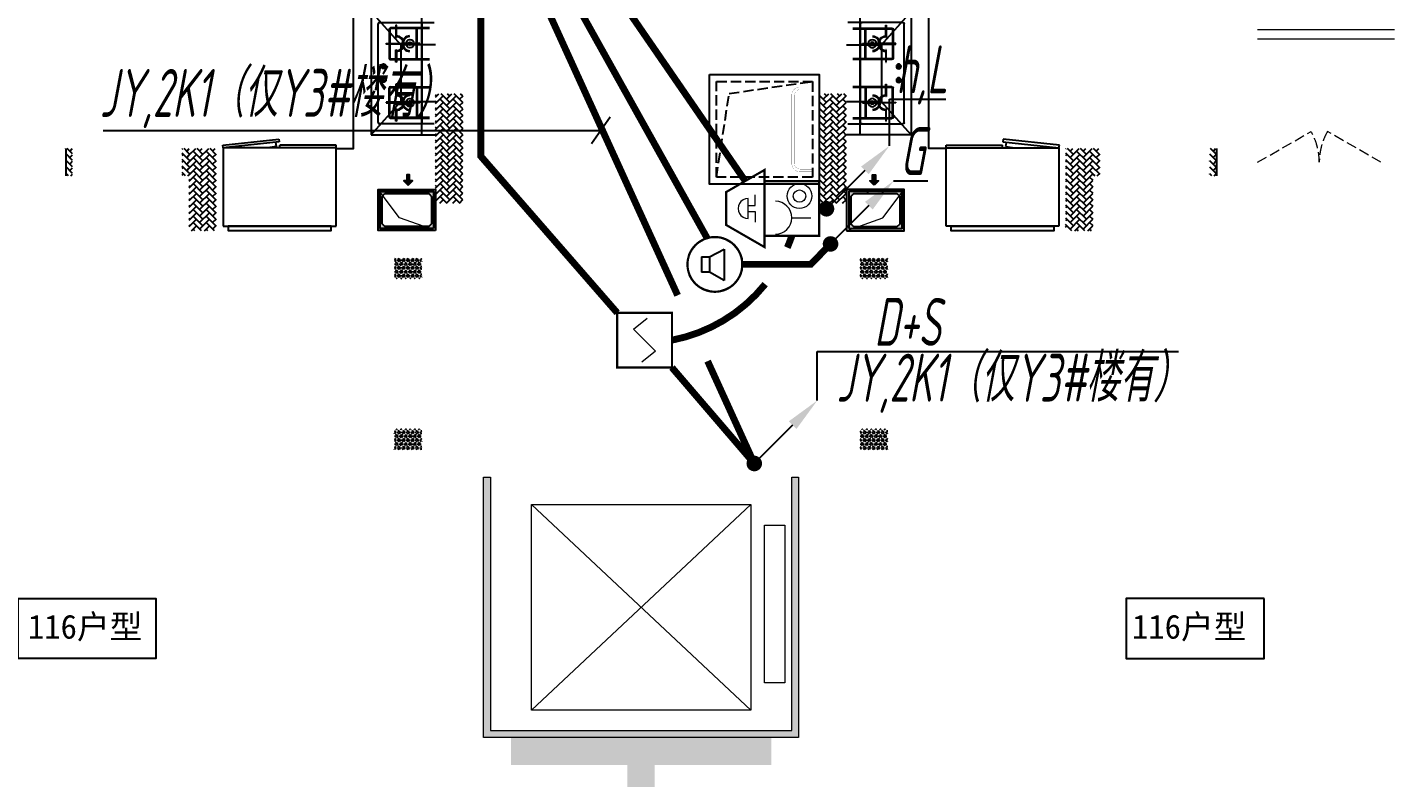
# Model space of a CAD drawing. Extents: x 3774419 to 4775970, y -926964 to 2266.
# Drawn here: x 4461892 to 4471872, y -827048 to -821570 of the extents above; entities that cross this region are included whole.
import ezdxf
from ezdxf.enums import TextEntityAlignment as Align

# ---------------------------------------------------------------- set-up
doc = ezdxf.new("R2010")
doc.units = 0
doc.header["$LTSCALE"] = 1000
doc.header["$MEASUREMENT"] = 0
for name, pattern in [('__DASH', [0.35, 0.25, -0.1]), ('CENTER2', [1.125, 0.75, -0.125, 0.125, -0.125]), ('DASH', [0.35, 0.25, -0.1]), ('DOTE', [2.42, 2, -0.2, 0.02, -0.2])]:
    doc.linetypes.add(name, pattern=pattern)
doc.layers.get('0').update_dxf_attribs({"linetype": 'CONTINUOUS'})
for name, color, linetype in [('!!电气', 1, 'CONTINUOUS'), ('AH-FURNITURE', 1, 'CONTINUOUS'), ('DIM-照明', 7, 'CONTINUOUS'), ('EQUIP-广播', 3, 'CONTINUOUS'), ('LVTRY', 252, 'CONTINUOUS'), ('LWIRE', 4, 'CONTINUOUS'), ('WIRE-广播', 4, 'CENTER2'), ('WIRE-消防', 4, 'CONTINUOUS'), ('WIRE-消防广播', 4, 'DOTE'), ('WIRE-消防电话', 4, 'CENTER2'), ('保温', 6, 'CONTINUOUS'), ('建筑-排气道', 252, 'CONTINUOUS')]:
    doc.layers.add(name, color=color, linetype=linetype)
for name, color, linetype, lineweight in [('3.5方案汇报，与郭总、侯月琴确定户型_t8$0$STAIR', 2, 'CONTINUOUS', 18), ('EQUIP-消防', 3, 'CONTINUOUS', 20), ('PUB_HATCH', 8, 'CONTINUOUS', 9), ('WINDOW', 146, 'CONTINUOUS', 20), ('填充', 251, 'CONTINUOUS', 5), ('平面-栏杆', 56, 'CONTINUOUS', 15), ('平面-看线', 252, 'CONTINUOUS', 15), ('平面-空调预留孔', 252, 'CONTINUOUS', 15), ('立面-洞口示意', 252, 'CONTINUOUS', 13)]:
    doc.layers.add(name, color=color, linetype=linetype, lineweight=lineweight)
doc.styles.add('_TEL_DIM', font='SIMPLEX', dxfattribs={"width": 0.8, "height": 3.5, "bigfont": 'HZTXT'})
doc.styles.add('DIM_FONT', font='SIMPLEX', dxfattribs={"width": 0.7, "bigfont": 'GBCBIG'})
doc.styles.add('HZTXT', font='gbeitc.shx', dxfattribs={"width": 0.8, "height": 400, "bigfont": 'hztxt.shx'})
doc.styles.get("Standard").update_dxf_attribs({"font": 'gbenor.shx', "bigfont": 'gbcbig.shx'})
doc.styles.add('黑体', font='simhei.ttf')
pattern_1 = [(45, (0, 0), (0, 47.4157523), [100.584, -33.528]), (135, (23.708, 23.708), (3e-15, 47.4157523), [100.584, -33.528])]
pattern_2 = [(90, (0, 0), (-16.49778, 1e-15), [9.525, -19.05]), (210, (0, 0), (8.24889, -14.2874966), [9.525, -19.05]), (150, (6e-16, 9.525), (-8.24889, -14.2874966), [9.525, -19.05])]

# ---------------------------------------------------------------- blocks, each defined once
blk = doc.blocks.new('rtyg7uyhg')
at = {"layer": 'LVTRY'}
for p, q in [((193590.3, 45458.1), (193590.3, 45069.5)), ((194234.6, 45488.8), (193621, 45488.8)), ((193896.4, 45429.9), (193857.6, 45326.3)), ((193925.8, 45440.4), (193940.1, 45432.2)), ((194265.3, 45069.5), (194265.3, 45458.1)), ((193621, 45130.8), (193621, 45345.6)), ((193682.3, 45407), (193887.8, 45407)), ((193857.6, 45326.3), (193875.3, 45316)), ((193875.3, 45316), (193945.6, 45401.5)), ((194009.6, 45345.6), (194009.6, 45130.8)), ((194050.5, 45130.8), (194050.5, 45345.6)), ((194111.9, 45407), (194173.3, 45407)), ((194234.6, 45345.6), (194234.6, 45130.8)), ((193621, 45038.8), (194234.6, 45038.8)), ((193948.3, 45069.5), (193682.3, 45069.5)), ((194173.3, 45069.5), (194111.9, 45069.5))]:
    blk.add_line(p, q, dxfattribs=at)
for centre, radius in [((193866.4, 45437.7), 20.5), ((193989.2, 45437.7), 20.5), ((194071, 45437.7), 20.5), ((193815.3, 45238.2), 25.6), ((194137.5, 45238.2), 25.6)]:
    blk.add_circle(centre, radius, dxfattribs=at)
for centre, radius, start, end in [((193621, 45458.1), 30.7, 89.99999, 179.99999), ((193915.6, 45422.7), 20.5, 59.99999, 159.46231), ((193929.8, 45414.5), 20.5, 320.53767, 59.99999), ((194234.6, 45458.1), 30.7, 359.99999, 89.99999), ((193682.3, 45345.6), 61.4, 89.99999, 179.99999), ((193948.3, 45345.6), 61.4, 359.99999, 89.99999), ((194111.9, 45345.6), 61.4, 89.99999, 179.99999), ((194173.3, 45345.6), 61.4, 359.99999, 89.99999), ((193682.3, 45130.8), 61.4, 179.99999, 269.99999), ((193948.3, 45130.8), 61.4, 269.99999, 359.99999), ((194111.9, 45130.8), 61.4, 179.99999, 269.99999), ((194173.3, 45130.8), 61.4, 269.99999, 359.99999), ((193621, 45069.5), 30.7, 179.99999, 269.99999), ((194234.6, 45069.5), 30.7, 269.99999, 359.99999)]:
    blk.add_arc(centre, radius, start, end, dxfattribs=at)
at = {"layer": 'LVTRY', "style": 'DIM_FONT', "width": 0.8, "flags": 9}
for tag in ['YSIZE', 'XSIZE']:
    blk.add_attdef(tag, (193927.8, 45487.8), '', height=0.5, rotation=89.99999, dxfattribs=at)
blk = doc.blocks.new('A$C60D053AF')
at = {"layer": 'AH-FURNITURE', "color": 8}
for p, q in [((232.5, -90), (128.3, -90)), ((192.5, -71), (327.6, -71)), ((192.5, -91), (327.6, -91)), ((341.7, -96.9), (370, -143.2)), ((355.9, -82.7), (384.2, -129)), ((232.5, -110), (128.3, -110)), ((245, -129.5), (245, -122.5)), ((265, -129.5), (265, -122.5)), ((255, -281), (255, -251)), ((255, -281), (393, -281)), ((393, -281), (393, -251))]:
    blk.add_line(p, q, dxfattribs=at)
for points in [[(170, -68, 1), (170, -94), (192.5, -94), (192.5, -68)], [(268, -122.5), (268, -107, 0.414214), (248, -87), (232.5, -87), (232.5, -113), (242, -113), (242, -122.5)], [(234, -251), (414, -251, 0.414214), (424, -241), (424, -111, 0.414214), (414, -101), (234, -101, 0.414214), (224, -111), (224, -241, 0.414214)], [(242, -152, 1), (268, -152), (268, -129.5), (242, -129.5)], [(383.8, -161.2, 1), (402.2, -142.8), (386.3, -126.9), (367.9, -145.3)]]:
    blk.add_lwpolyline(points, format="xyb", close=True, dxfattribs=at)
for centre, radius in [((100, -100), 30), ((255, -152), 15), ((255, -152), 10), ((393, -152), 15), ((393, -152), 10)]:
    blk.add_circle(centre, radius, dxfattribs=at)
for radius in [40, 20]:
    blk.add_arc((327.6, -111), radius, 45, 90, dxfattribs=at)
blk = doc.blocks.new('A-Kitchen-7')
at = {"layer": 'LVTRY'}
for p, q in [((-519, 780), (-7, 834)), ((-515, 756), (-519, 780)), ((-4, 811), (-515, 756)), ((515, 756), (-515, 756)), ((-515, 756), (-515, 40)), ((-486, 761), (-485, 756)), ((-29, 767), (-112, 756)), ((-29, 767), (-35, 806)), ((-7, 834), (-4, 811)), ((515, 780), (0, 780)), ((0, 756), (0, 780)), ((515, 756), (515, 780)), ((515, 40), (515, 756)), ((-515, 40), (515, 40))]:
    blk.add_line(p, q, dxfattribs=at)
blk.add_lwpolyline([(-469, 40), (-469, 0), (469, 0), (469, 40)], close=True, dxfattribs=at)
blk = doc.blocks.new('FRSDFDGDGDRGDR')
at = {"layer": '平面-空调预留孔', "color": 252}
for p, q in [((699612.3, 775044), (699612.3, 775441.2)), ((699618.9, 775447.8), (699746.3, 775447.8)), ((699746.3, 775447.8), (699746.3, 775355.4)), ((699719.9, 775342.2), (699719.9, 775143)), ((699726.5, 775348.8), (699739.7, 775348.8)), ((699726.5, 775136.4), (699739.7, 775136.4)), ((699746.3, 775129.8), (699746.3, 775037.4)), ((699746.3, 775037.4), (699618.9, 775037.4))]:
    blk.add_line(p, q, dxfattribs=at)
blk.add_lwpolyline([(699766.1, 775166.7), (699792.5, 775153.5), (699792.5, 775057.2), (699766.1, 775044), (699766.1, 775017.6), (699618.9, 775017.6, -0.414214), (699592.5, 775044), (699592.5, 775441.2, -0.414214), (699618.9, 775467.6), (699766.1, 775467.6), (699766.1, 775441.2), (699792.5, 775428), (699792.5, 775331.6), (699766.1, 775318.4)], format="xyb", close=True, dxfattribs=at)
for centre, radius in [((699739.7, 775331.6), 10.6), ((699739.7, 775243.2), 15.8), ((699739.7, 775153.5), 10.6)]:
    blk.add_circle(centre, radius, dxfattribs=at)
for centre, start, end in [((699618.9, 775441.2), 90, 180), ((699726.5, 775342.2), 90, 180), ((699739.7, 775355.4), 270, 360), ((699726.5, 775143), 180, 270), ((699739.7, 775129.8), 0, 90), ((699618.9, 775044), 180, 270)]:
    blk.add_arc(centre, 6.6, start, end, dxfattribs=at)
blk = doc.blocks.new('*U148')
h = blk.add_hatch(color=5)
h.set_gradient(color1=(0, 0, 255), rotation=180, tint=1)
h.paths.add_polyline_path([(0, 0), (-6.35, -6.35), (-6.35, -2.159), (-15, -2.159), (-15, 2.159), (-6.35, 2.159), (-6.35, 6.35)])
at = {"color": 0, "linetype": 'Continuous'}
blk.add_lwpolyline([(0, 0), (-6.35, -6.35), (-6.35, -2.159), (-15, -2.159), (-15, 2.159), (-6.35, 2.159), (-6.35, 6.35)], close=True, dxfattribs=at)
blk = doc.blocks.new('GDGDRGDRGRD')
at = {"layer": 'PUB_HATCH'}
blk.add_hatch(color=252, dxfattribs=at).paths.add_polyline_path([(430319.8, 370173.6), (430319.8, 370443.6), (430179.8, 370443.6), (430179.8, 370428.6), (430284.8, 370428.6), (430304.8, 370408.6), (430304.8, 370208.6), (430284.8, 370188.6), (429964.8, 370188.6), (429944.8, 370208.6), (429944.8, 370408.6), (429964.8, 370428.6), (430069.8, 370428.6), (430069.8, 370443.6), (429929.8, 370443.6), (429929.8, 370173.6)])
at = {"layer": 'LVTRY', "color": 251}
for p, q in [((430080.5, 371515.4), (429864.6, 371758.3)), ((430334.8, 371758.3), (429864.6, 371758.3)), ((429864.6, 371758.3), (429864.6, 370858.3)), ((430234.8, 370858.3), (430234.8, 371758.3)), ((430334.8, 371515.4), (430080.5, 371515.4)), ((430080.5, 371515.4), (430080.5, 371100.3)), ((429864.6, 370858.3), (430080.5, 371100.3)), ((430080.5, 371100.3), (430334.8, 371100.3)), ((429864.6, 370858.3), (430334.8, 370858.3))]:
    blk.add_line(p, q, dxfattribs=at)
at = {"layer": 'LVTRY'}
for p, q in [((429914.8, 370948.3), (429914.8, 371668.3)), ((429924.8, 371678.3), (430324.8, 371678.3)), ((430045.1, 371658.3), (430045.1, 371568.3)), ((430049.6, 371658.3), (430045.1, 371658.3)), ((430049.6, 371568.3), (430049.6, 371658.3)), ((430234.8, 371668.3), (430234.8, 370948.3)), ((429994.8, 371628.3), (429994.8, 371418.3)), ((429999.8, 371628.3), (429999.8, 371418.3)), ((430289.8, 371638.3), (430004.8, 371638.3)), ((430289.8, 371633.3), (430004.8, 371633.3)), ((430045.1, 371568.3), (430049.6, 371568.3)), ((430194.8, 371418.3), (430194.8, 371628.3)), ((430199.8, 371418.3), (430199.8, 371628.3)), ((429974.8, 371525.6), (430102.3, 371525.6)), ((429974.8, 371521.1), (429974.8, 371525.6)), ((430102.3, 371521.1), (429974.8, 371521.1)), ((430045.1, 371388.3), (430045.1, 371478.3)), ((430045.1, 371478.3), (430049.6, 371478.3)), ((430049.6, 371478.3), (430049.6, 371388.3)), ((430219.8, 371525.6), (430092.3, 371525.6)), ((430092.3, 371525.6), (430092.3, 371521.1)), ((430092.3, 371521.1), (430219.8, 371521.1)), ((430102.3, 371525.6), (430102.3, 371521.1)), ((430219.8, 371521.1), (430219.8, 371525.6)), ((430234.8, 371100.3), (430234.8, 371515.4)), ((429935.4, 371358.3), (429974.2, 371358.3)), ((429954.8, 371338.9), (429954.8, 371377.7)), ((430004.8, 371413.3), (430289.8, 371413.3)), ((430004.8, 371408.3), (430289.8, 371408.3)), ((430049.6, 371388.3), (430045.1, 371388.3)), ((429935.4, 371258.3), (429974.2, 371258.3)), ((429954.8, 371238.9), (429954.8, 371277.7)), ((429994.8, 370988.3), (429994.8, 371198.3)), ((429999.8, 370988.3), (429999.8, 371198.3)), ((430004.8, 371208.3), (430289.8, 371208.3)), ((430004.8, 371203.3), (430289.8, 371203.3)), ((430045.1, 371228.3), (430045.1, 371138.3)), ((430049.6, 371228.3), (430045.1, 371228.3)), ((430049.6, 371138.3), (430049.6, 371228.3)), ((430194.8, 371198.3), (430194.8, 370988.3)), ((430199.8, 371198.3), (430199.8, 370988.3)), ((430102.3, 371095.6), (429974.8, 371095.6)), ((429974.8, 371095.6), (429974.8, 371091.1)), ((429974.8, 371091.1), (430102.3, 371091.1)), ((430045.1, 371138.3), (430049.6, 371138.3)), ((430045.1, 370958.3), (430045.1, 371048.3)), ((430045.1, 371048.3), (430049.6, 371048.3)), ((430049.6, 371048.3), (430049.6, 370958.3)), ((430092.3, 371091.1), (430092.3, 371095.6)), ((430092.3, 371095.6), (430219.8, 371095.6)), ((430219.8, 371091.1), (430092.3, 371091.1)), ((430102.3, 371091.1), (430102.3, 371095.6)), ((430219.8, 371095.6), (430219.8, 371091.1)), ((430289.8, 370983.3), (430004.8, 370983.3)), ((430289.8, 370978.3), (430004.8, 370978.3)), ((430049.6, 370958.3), (430045.1, 370958.3)), ((430324.8, 370938.3), (429924.8, 370938.3))]:
    blk.add_line(p, q, dxfattribs=at)
at = {"layer": 'LVTRY', "color": 252}
for p, q in [((430069.8, 370428.6), (430069.8, 370443.6)), ((430179.8, 370428.6), (430179.8, 370443.6))]:
    blk.add_line(p, q, dxfattribs=at)
at = {"layer": 'LVTRY'}
blk.add_lwpolyline([(429608.8, 370758.3), (429734.8, 370758.3), (429734.8, 371758.3), (427634.8, 371758.3)], dxfattribs=at)
at = {"layer": 'LVTRY', "color": 252}
for points in [[(430334.8, 370158.6), (429914.8, 370158.6), (429914.8, 370458.6), (430334.8, 370458.6)], [(430319.8, 370173.6), (429929.8, 370173.6), (429929.8, 370443.6), (430319.8, 370443.6)], [(429964.8, 370428.6), (430284.8, 370428.6), (430304.8, 370408.6), (430304.8, 370208.6), (430284.8, 370188.6), (429964.8, 370188.6), (429944.8, 370208.6), (429944.8, 370408.6), (429964.8, 370428.6)]]:
    blk.add_lwpolyline(points, close=True, dxfattribs=at)
at = {"layer": 'LVTRY'}
for centre, radius in [((430147.3, 371523.3), 29.7), ((430147.3, 371523.3), 11.7), ((429954.8, 371358.3), 17), ((429954.8, 371258.3), 17), ((430147.3, 371093.3), 29.7), ((430147.3, 371093.3), 11.7)]:
    blk.add_circle(centre, radius, dxfattribs=at)
for centre, radius, start, end in [((429924.8, 371668.3), 10, 90, 180), ((430224.8, 371668.3), 10, 0, 90), ((430004.8, 371628.3), 10, 90, 180), ((430004.8, 371628.3), 5, 90, 180), ((430047.3, 371523.3), 56.7, 2.27424, 87.72576), ((430047.3, 371523.3), 52.2, 2.47041, 87.52959), ((430147.3, 371523.3), 56.7, 92.27424, 177.72576), ((430147.3, 371523.3), 52.2, 92.47041, 177.52959), ((430189.8, 371628.3), 10, 0, 90), ((430189.8, 371628.3), 5, 0, 90), ((430047.3, 371523.3), 56.7, 272.27424, 357.72576), ((430047.3, 371523.3), 52.2, 272.47041, 357.52959), ((430147.3, 371523.3), 56.7, 182.27424, 267.72576), ((430147.3, 371523.3), 52.2, 182.47041, 267.52959), ((430004.8, 371418.3), 10, 180, 270), ((430004.8, 371418.3), 5, 180, 270), ((430189.8, 371418.3), 5, 270, 0), ((430189.8, 371418.3), 10, 270, 0), ((430004.8, 371198.3), 10, 90, 180), ((430004.8, 371198.3), 5, 90, 180), ((430047.3, 371093.3), 56.7, 2.27424, 87.72576), ((430147.3, 371093.3), 56.7, 92.27424, 177.72576), ((430189.8, 371198.3), 10, 0, 90), ((430189.8, 371198.3), 5, 0, 90), ((430047.3, 371093.3), 52.2, 2.47041, 87.52959), ((430047.3, 371093.3), 56.7, 272.27424, 357.72576), ((430047.3, 371093.3), 52.2, 272.47041, 357.52959), ((430147.3, 371093.3), 56.7, 182.27424, 267.72576), ((430147.3, 371093.3), 52.2, 92.47041, 177.52959), ((430147.3, 371093.3), 52.2, 182.47041, 267.52959), ((429924.8, 370948.3), 10, 180, 270), ((430004.8, 370988.3), 10, 180, 270), ((430004.8, 370988.3), 5, 180, 270), ((430189.8, 370988.3), 5, 270, 0), ((430189.8, 370988.3), 10, 270, 0), ((430224.8, 370948.3), 10, 270, 0)]:
    blk.add_arc(centre, radius, start, end, dxfattribs=at)
at = {"layer": '立面-洞口示意', "color": 252}
blk.add_lwpolyline([(430334.8, 370158.6), (430071.3, 370252.5), (429914.8, 370458.6)], dxfattribs=at)
at = {"xscale": -1, "rotation": 270}
blk.add_blockref('FRSDFDGDGDRGDR', (-345582.7, -327434.2), dxfattribs=at)
at = {"xscale": -1}
blk.add_blockref('rtyg7uyhg', (622599.6, 326769.5), dxfattribs=at)
at = {"rotation": 270}
blk.add_blockref('A$C60D053AF', (430334.8, 372358.3), dxfattribs=at)
at = {"layer": 'LVTRY', "color": 1, "extrusion": (0, 0, -1), "xscale": -0.7999999999883585, "yscale": 0.7999999999883585, "zscale": -0.7999999999883585}
blk.add_blockref('A-Kitchen-7', (-429196.8, 370158.6), dxfattribs=at)
at = {"layer": '建筑-排气道', "xscale": -5, "yscale": 5, "zscale": 5, "rotation": 90}
blk.add_blockref('*U148', (430134.7, 370490.9), dxfattribs=at)
blk = doc.blocks.new('GDFGDGRD')
at = {"layer": '保温', "linetype": 'ByBlock', "ltscale": 10}
h = blk.add_hatch(dxfattribs=at)
h.set_pattern_fill('AR-HBONE', color=251, scale=55)
h.set_pattern_definition(pattern_1)
h.paths.add_polyline_path([(431616.6, 372623.9), (431816.6, 372623.9), (431816.7, 373423.7), (431616.7, 373423.7)])
h = blk.add_hatch(dxfattribs=at)
h.set_pattern_fill('AR-HBONE', color=251, scale=55)
h.set_pattern_definition(pattern_1)
h.paths.add_polyline_path([(434616.6, 372623.9), (434416.6, 372623.9), (434416.5, 373423.7), (434616.5, 373423.7)])
h = blk.add_hatch(dxfattribs=at)
h.set_pattern_fill('AR-HBONE', color=251, scale=55)
h.set_pattern_definition(pattern_1)
h.paths.add_polyline_path([(428966.6, 372823.7), (428966.6, 373023.7), (428916.6, 373023.7), (428916.6, 372823.7)])
h = blk.add_hatch(dxfattribs=at)
h.set_pattern_fill('AR-HBONE', color=251, scale=55)
h.set_pattern_definition(pattern_1)
h.paths.add_polyline_path([(429816.6, 372823.7), (429816.6, 373023.7), (429766.6, 373023.7), (429766.6, 372823.7)])
h = blk.add_hatch(dxfattribs=at)
h.set_pattern_fill('AR-HBONE', color=251, scale=55)
h.set_pattern_definition(pattern_1)
h.paths.add_polyline_path([(430017.8, 372423.6), (430016.6, 373023.7), (429816.6, 373023.7), (429817.8, 372423.6)])
h = blk.add_hatch(dxfattribs=at)
h.set_pattern_fill('AR-HBONE', color=251, scale=55)
h.set_pattern_definition(pattern_1)
h.paths.add_polyline_path([(436215.3, 372423.6), (436216.6, 373023.7), (436416.6, 373023.7), (436415.3, 372423.6)])
h = blk.add_hatch(dxfattribs=at)
h.set_pattern_fill('AR-HBONE', color=251, scale=55)
h.set_pattern_definition(pattern_1)
h.paths.add_polyline_path([(436416.6, 372823.7), (436416.6, 373023.7), (436466.6, 373023.7), (436466.6, 372823.7)])
h = blk.add_hatch(dxfattribs=at)
h.set_pattern_fill('AR-HBONE', color=251, scale=55)
h.set_pattern_definition(pattern_1)
h.paths.add_polyline_path([(437266.6, 372823.7), (437266.6, 373023.7), (437316.6, 373023.7), (437316.6, 372823.7)])
at = {"layer": '保温', "linetype": 'Continuous', "ltscale": 10}
h = blk.add_hatch(dxfattribs=at)
h.set_pattern_fill('HEX', color=251, scale=10, angle=90, style=0)
h.set_pattern_definition(pattern_2)
h.paths.add_polyline_path([(431316.6, 372073.7), (431516.6, 372073.7), (431516.7, 372223.7), (431316.7, 372223.7)])
h = blk.add_hatch(dxfattribs=at)
h.set_pattern_fill('HEX', color=251, scale=10, angle=90, style=0)
h.set_pattern_definition(pattern_2)
h.paths.add_polyline_path([(434916.6, 372073.7), (434716.6, 372073.7), (434716.5, 372223.7), (434916.5, 372223.7)])
h = blk.add_hatch(dxfattribs=at)
h.set_pattern_fill('HEX', color=251, scale=10, angle=90, style=0)
h.set_pattern_definition(pattern_2)
h.paths.add_polyline_path([(431316.6, 370823.7), (431516.6, 370823.7), (431516.7, 370973.7), (431316.7, 370973.7)])
h = blk.add_hatch(dxfattribs=at)
h.set_pattern_fill('HEX', color=251, scale=10, angle=90, style=0)
h.set_pattern_definition(pattern_2)
h.paths.add_polyline_path([(434916.6, 370823.7), (434716.6, 370823.7), (434716.5, 370973.7), (434916.5, 370973.7)])
h = blk.add_hatch(dxfattribs=at)
h.set_pattern_fill('HEX', color=251, scale=10, angle=90, style=0)
h.set_pattern_definition([(90, (-70765.891, -151624.736), (-16.49778, 1e-15), [9.525, -19.05]), (210, (-70765.891, -151624.736), (8.24889, -14.2874966), [9.525, -19.05]), (150, (-70765.891, -151615.211), (-8.24889, -14.2874966), [9.525, -19.05])])
h.paths.add_polyline_path([(434066.6, 368523.7), (434066.6, 368723.7), (432166.6, 368723.7), (432166.6, 368523.7)])
h = blk.add_hatch(dxfattribs=at)
h.set_pattern_fill('HEX', color=251, scale=10, angle=90, style=0)
h.set_pattern_definition([(90, (-70765.891, -152124.736), (-16.49778, 1e-15), [9.525, -19.05]), (210, (-70765.891, -152124.736), (8.24889, -14.2874966), [9.525, -19.05]), (150, (-70765.891, -152115.211), (-8.24889, -14.2874966), [9.525, -19.05])])
h.paths.add_polyline_path([(433016.7, 363923.7), (433216.7, 363923.7), (433216.7, 368523.7), (433016.7, 368523.7)])
at = {"layer": '保温', "color": 251, "linetype": 'ByBlock', "ltscale": 10}
for p, q in [((428916.6, 373023.7), (428916.6, 372823.7)), ((437316.6, 373023.7), (437316.6, 372823.7))]:
    blk.add_line(p, q, dxfattribs=at)
blk = doc.blocks.new('A$C24590F8F')
at = {"layer": '填充'}
h = blk.add_hatch(dxfattribs=at)
h.set_pattern_fill('隔热材料02', color=252, scale=100, style=0)
h.set_pattern_definition([(0, (-1161708.397, -603838.63), (0, 50), []), (0, (-1161708.397, -603821.964), (0, 50), []), (270, (-1161664.656, -603813.333), (50, -9e-15), [5.01775, -44.98225]), (270, (-1161702.115, -603813.333), (50, -9e-15), [5.01775, -44.98225]), (90, (-1161676.603, -603847.26), (-50, 3e-15), [5.01775, -44.98225]), (90, (-1161690.17, -603847.26), (-50, 3e-15), [5.01775, -44.98225]), (180, (-1161658.373, -603855.3), (-6e-15, -50), [50.02425, 0.02425]), (135, (-1161672.33, -603852.79), (3e-15, 49.99987405), [4.268, -66.44275]), (116.56505, (-1161625.348, -603849.77), (0.00011283, 49.99993342), [2.805, -108.9985]), (116.56505, (-1161675.348, -603849.77), (0.00011283, 49.99993342), [2.805, -108.9985]), (153.43495, (-1161617.313, -603855.298), (-0.0001128, 49.9999334), [5.61, -106.1935]), (153.43495, (-1161667.313, -603855.298), (-0.0001128, 49.9999334), [5.61, -106.1935]), (63.43495, (-1161626.603, -603842.244), (-0.00011283, 49.99993342), [26.714, -85.0895]), (63.43495, (-1161676.603, -603842.244), (-0.00011283, 49.99993342), [26.714, -85.0895]), (116.56505, (-1161614.656, -603813.333), (0.00011283, 49.99993342), [2.805, -108.9985]), (116.56505, (-1161664.656, -603813.333), (0.00011283, 49.99993342), [2.805, -108.9985]), (135, (-1161665.91, -603810.824), (3e-15, 49.99987405), [4.268, -66.44275]), (153.43495, (-1161618.93, -603807.806), (-0.0001128, 49.9999334), [5.61, -106.1935]), (153.43495, (-1161668.93, -603807.806), (-0.0001128, 49.9999334), [5.61, -106.1935]), (45, (-1161700.86, -603810.824), (0, 49.99987405), [4.268, -66.44275]), (63.43495, (-1161652.115, -603813.333), (-0.00011283, 49.99993342), [2.805, -108.9985]), (63.43495, (-1161702.115, -603813.333), (-0.00011283, 49.99993342), [2.805, -108.9985]), (26.56505, (-1161647.842, -603807.806), (0.0001128, 49.9999334), [5.61, -106.1935]), (26.56505, (-1161697.842, -603807.806), (0.0001128, 49.9999334), [5.61, -106.1935]), (116.56505, (-1161640.168, -603842.244), (0.00011283, 49.99993342), [26.714, -85.0895]), (116.56505, (-1161690.168, -603842.244), (0.00011283, 49.99993342), [26.714, -85.0895]), (45, (-1161694.44, -603852.79), (0, 49.99987405), [4.268, -66.44275]), (63.43495, (-1161641.422, -603849.77), (-0.00011283, 49.99993342), [2.805, -108.9985]), (63.43495, (-1161691.422, -603849.77), (-0.00011283, 49.99993342), [2.805, -108.9985]), (26.56505, (-1161649.46, -603855.298), (0.0001128, 49.9999334), [5.61, -106.1935]), (26.56505, (-1161699.46, -603855.298), (0.0001128, 49.9999334), [5.61, -106.1935])])
h.paths.add_polyline_path([(13600, 6800), (13650, 6800), (13650, 4900), (11350, 4900), (11350, 6800), (11400, 6800), (11400, 4950), (13600, 4950)])
at = {"color": 252}
for points in [[(13000, 9740), (13800, 9740), (13800, 8940), (13000, 8940)], [(7952.9, 5913.6), (8958.9, 5913.6), (8958.9, 5477.6), (7952.9, 5477.6)], [(17047.1, 5913.6), (16041.1, 5913.6), (16041.1, 5477.6), (17047.1, 5477.6)]]:
    blk.add_lwpolyline(points, close=True, dxfattribs=at)
at = {"color": 252, "linetype": '__DASH', "ltscale": 0.3}
blk.add_lwpolyline([(13050, 9690), (13750, 9690), (13750, 8990), (13050, 8990)], close=True, dxfattribs=at)
blk.add_lwpolyline([(13050, 8990), (13142.5, 9602.2), (13750, 9690)], dxfattribs=at)
at = {"color": 252, "linetype": '__DASH', "ltscale": 0.2, "const_width": 1}
for points in [[(13750, 9650), (13660, 9650, 0.414214), (13600, 9590), (13600, 9090, 0.414214), (13660, 9030), (13750, 9030)], [(13750, 9630), (13660, 9630, 0.414214), (13620, 9590), (13620, 9090, 0.414214), (13660, 9050), (13750, 9050)]]:
    blk.add_lwpolyline(points, format="xyb", dxfattribs=at)
at = {"layer": '3.5方案汇报，与郭总、侯月琴确定户型_t8$0$STAIR', "color": 252}
for p, q in [((13300, 6600), (11700, 5100)), ((11700, 6600), (13300, 5100))]:
    blk.add_line(p, q, dxfattribs=at)
for points in [[(11700, 5100), (11700, 6600), (13300, 6600), (13300, 5100)], [(13400, 5300), (13400, 6450), (13550, 6450), (13550, 5300)]]:
    blk.add_lwpolyline(points, close=True, dxfattribs=at)
at = {"layer": 'WINDOW', "color": 252, "linetype": 'DASH', "ltscale": 0.3}
for points in [[(17000, 9100), (17389.8, 9324.9, -0.131605), (17450, 9100)], [(17900, 9100), (17510.2, 9324.9, 0.131605), (17450, 9100)]]:
    blk.add_lwpolyline(points, format="xyb", dxfattribs=at)
at = {"layer": '填充', "color": 252}
blk.add_lwpolyline([(13600, 6800), (13650, 6800), (13650, 4900), (11350, 4900), (11350, 6800), (11400, 6800), (11400, 4950), (13600, 4950)], close=True, dxfattribs=at)
at = {"layer": '平面-栏杆', "color": 252}
blk.add_lwpolyline([(17000, 10070.1), (18000, 10070.3)], dxfattribs=at)
at = {"layer": '平面-看线', "color": 252}
blk.add_lwpolyline([(17000, 10000), (18000, 10000)], dxfattribs=at)
at = {"color": 252}
for name, p in [('GDGDRGDRGRD', (-419334.8, -361557.7)), ('GDFGDGRD', (-420616.6, -363823.7))]:
    blk.add_blockref(name, p, dxfattribs=at)
at = {"color": 252, "xscale": -1}
blk.add_blockref('GDGDRGDRGRD', (444334.8, -361558.3), dxfattribs=at)
at = {"color": 252, "style": '黑体'}
for p in [(8025, 5621.5), (16083.3, 5621.5)]:
    blk.add_text('116户型', height=175, dxfattribs=at).set_placement(p)
blk = doc.blocks.new('$equip$00002649')
for p, q in [((-0.5, 0.5), (-0.5, -0.5)), ((0.5, 0.5), (-0.5, 0.5)), ((0.5, -0.5), (0.5, 0.5)), ((-0.2, 0.2), (0.05, 0.4)), ((0, 0), (-0.2, 0.2)), ((0, 0), (0.2, -0.2)), ((0.2, -0.2), (-0.05, -0.4)), ((-0.5, -0.5), (0.5, -0.5))]:
    blk.add_line(p, q)
at = {"const_width": 0.04}
blk.add_lwpolyline([(-0.5, 0.5), (0.5, 0.5), (0.5, -0.5), (-0.5, -0.5), (-0.5, 0.5), (0.5, 0.5)], dxfattribs=at)
for p in [(0, 0.5), (-0.5, 0), (0.5, 0), (0, -0.5)]:
    blk.add_point(p)
at = {"color": 7, "flags": 1}
for tag, height, p in [('A', 0.00002, (0, 0)), ('B', 0.4, (0.762, -0.208))]:
    blk.add_attdef(tag, text='', height=height, dxfattribs=at).set_placement(p, align=Align.MIDDLE_CENTER)
blk = doc.blocks.new('$equip$00002655')
for p, q in [((-0.5, 1), (-0.5, 0)), ((0.5, 1), (-0.5, 1)), ((0.5, 0), (0.5, 1)), ((-0.169, 0.5), (-0.169, 0.15)), ((-0.5, 0), (0.5, 0))]:
    blk.add_line(p, q)
at = {"const_width": 0.04}
blk.add_lwpolyline([(-0.5, 1), (0.5, 1), (0.5, 0), (-0.5, 0), (-0.5, 1), (0.5, 1)], dxfattribs=at)
for radius in [0.226, 0.113]:
    blk.add_circle((0.227, 0.36), radius)
blk.add_arc((-0.169, 0.8), 0.3, 180, 0)
for p in [(0, 1), (-0.5, 0.5), (0.5, 0.5), (0, 0)]:
    blk.add_point(p)
at = {"color": 7, "flags": 1}
for tag, height, p in [('B', 0.4, (0.762, 0.292)), ('A', 0.00002, (0, 0))]:
    blk.add_attdef(tag, text='', height=height, dxfattribs=at).set_placement(p, align=Align.MIDDLE_CENTER)
blk = doc.blocks.new('$equip$00002659')
for p, q in [((-0.3, 0.699), (-0.703, 0)), ((0.3, 0.699), (-0.3, 0.699)), ((0.703, 0), (0.3, 0.699)), ((-0.181, 0.299), (0.182, 0.299)), ((-0.052, 0.299), (-0.052, 0.17)), ((0.052, 0.299), (0.052, 0.17)), ((-0.703, 0), (0.703, 0)), ((-0.052, 0.17), (-0.251, 0.17)), ((0.052, 0.17), (0.252, 0.17))]:
    blk.add_line(p, q)
at = {"const_width": 0.04}
blk.add_lwpolyline([(-0.3, 0.699), (0.3, 0.699), (0.703, 0), (-0.703, 0), (-0.3, 0.699), (0.3, 0.699)], dxfattribs=at)
blk.add_arc((0, 0.3), 0.181, 359.6973, 180.3027)
for p in [(0, 0.699), (-0.501, 0.349), (0.502, 0.349), (0, 0)]:
    blk.add_point(p)
at = {"color": 7, "flags": 1}
for tag, height, p in [('B', 0.4, (0.965, 0.292)), ('A', 0.00002, (0, 0))]:
    blk.add_attdef(tag, text='', height=height, dxfattribs=at).set_placement(p, align=Align.MIDDLE_CENTER)
blk = doc.blocks.new('$TelecSys$00000079')
for p, q in [((0.7, 0.7), (0, 0)), ((0.104, 0.104), (0.104, 0.104)), ((-0.104, -0.104), (-0.104, -0.104))]:
    blk.add_line(p, q)
at = {"const_width": 0.142}
blk.add_lwpolyline([(-0.071, 0, 1), (0.071, 0, 1)], format="xyb", close=True, dxfattribs=at)
blk.add_solid([(0.63, 0.77), (0.77, 0.63), (1.15, 1.15)])
at = {"width": 0.8, "flags": 9}
blk.add_attdef('A', (0, 0), '', height=0.00002, dxfattribs=at)
blk = doc.blocks.new('$equip$00002341')
for p, q in [((-0.101, 0.136), (0.167, 0.277)), ((0.167, 0.277), (0.167, -0.295)), ((-0.241, 0.136), (-0.241, -0.144)), ((-0.241, 0.136), (-0.101, 0.136)), ((-0.101, 0.136), (-0.101, -0.144)), ((-0.101, -0.144), (-0.241, -0.144)), ((0.167, -0.295), (-0.101, -0.144))]:
    blk.add_line(p, q)
at = {"const_width": 0.04}
blk.add_lwpolyline([(-0.5, 0, -1), (0.5, 0, -1), (-0.5, 0, -1.463176)], format="xyb", dxfattribs=at)
blk.add_circle((0, 0), 0.5)
for p in [(0, 0.5), (-0.5, 0), (0.5, 0), (0, -0.5)]:
    blk.add_point(p)
at = {"color": 7, "style": '_TEL_DIM', "flags": 1}
blk.add_attdef('A', text='', height=0.00002, dxfattribs=at).set_placement((0, 0), align=Align.MIDDLE_CENTER)

msp = doc.modelspace()

# ---------------------------------------------------------------- linework, layer by layer
at = {"layer": '!!电气'}
for p, q in [((4468185.1, -822434.5), (4468185.1, -822094.1)), ((4468185.1, -822094.1), (4468596.6, -822094.1)), ((4466146.4, -822226.5), (4466010.7, -822421.2)), ((4462445.7, -822323.9), (4466078.5, -822323.9)), ((4468214.8, -822691.3), (4468465.5, -822691.3)), ((4467658, -823937.5), (4470293.7, -823937.5)), ((4467658, -824294.4), (4467658, -823937.5))]:
    msp.add_line(p, q, dxfattribs=at)
at = {"layer": 'WIRE-广播', "linetype": 'CENTER2', "const_width": 50}
msp.add_lwpolyline([(4467110.4, -823300.7), (4467610.1, -823300.7), (4467754.8, -823151.3)], dxfattribs=at)
at = {"layer": 'WIRE-消防', "const_width": 50}
for points in [[(4464872, -820489.8), (4465255.4, -820489.8), (4466638.6, -823526.5)], [(4465202, -821345.8), (4465202, -822510.7), (4466197.2, -823653.9)], [(4466857.5, -824007), (4467198, -824754.4)]]:
    msp.add_lwpolyline(points, dxfattribs=at)
for points in [[(4467439.2, -823177.8, 0.01979), (4467472, -823092.6)], [(4466597.2, -823853.9, 0.177316), (4467277.7, -823445.2, 0.177316)]]:
    msp.add_lwpolyline(points, format="xyb", dxfattribs=at)
at = {"layer": 'WIRE-消防广播', "const_width": 50}
for points in [[(4464872, -820398.8), (4465340.7, -820398.8), (4466853.9, -823108.8)], [(4466597.2, -824053.9), (4467198, -824754.4)]]:
    msp.add_lwpolyline(points, dxfattribs=at)
at = {"layer": 'WIRE-消防电话', "const_width": 50}
msp.add_lwpolyline([(4465101.2, -820296.3), (4465483.4, -820296.3), (4467132.3, -822692)], dxfattribs=at)

# ---------------------------------------------------------------- block references
at = {"layer": '!!电气'}
msp.add_blockref('A$C24590F8F', (4453872, -831654.9), dxfattribs=at)
at = {"layer": 'EQUIP-广播', "xscale": 400, "yscale": 400, "zscale": 400}
msp.add_blockref('$equip$00002341', (4466910.4, -823300.7), dxfattribs=at)
at = {"layer": 'EQUIP-消防', "xscale": 400, "yscale": 400, "zscale": 400, "rotation": 89.99999999999999}
for name, p in [('$equip$00002659', (4467272, -822892.6)), ('$equip$00002655', (4467672, -822892.6))]:
    msp.add_blockref(name, p, dxfattribs=at)
at = {"layer": 'EQUIP-消防', "xscale": 400, "yscale": 400, "zscale": 400}
msp.add_blockref('$equip$00002649', (4466397.2, -823853.9), dxfattribs=at)
at = {"layer": 'LWIRE', "color": 4, "xscale": 400, "yscale": 400, "zscale": 400}
for p in [(4467725.1, -822894.5), (4467754.8, -823151.3), (4467198, -824754.4)]:
    msp.add_blockref('$TelecSys$00000079', p, dxfattribs=at)

# ---------------------------------------------------------------- texts
at = {"layer": 'DIM-照明', "color": 7, "style": 'HZTXT', "width": 0.7}
for s, p in [('h,L', (4468233.1, -822051.8)), ('JY,2K1（仅Y3#楼有）', (4462421.4, -822223.9)), ('G', (4468262.8, -822649)), ('D+S', (4468073.6, -823895.2)), ('JY,2K1（仅Y3#楼有）', (4467799.1, -824302.9))]:
    msp.add_text(s, height=350, dxfattribs=at).set_placement(p)

doc.saveas('drawing.dxf')
